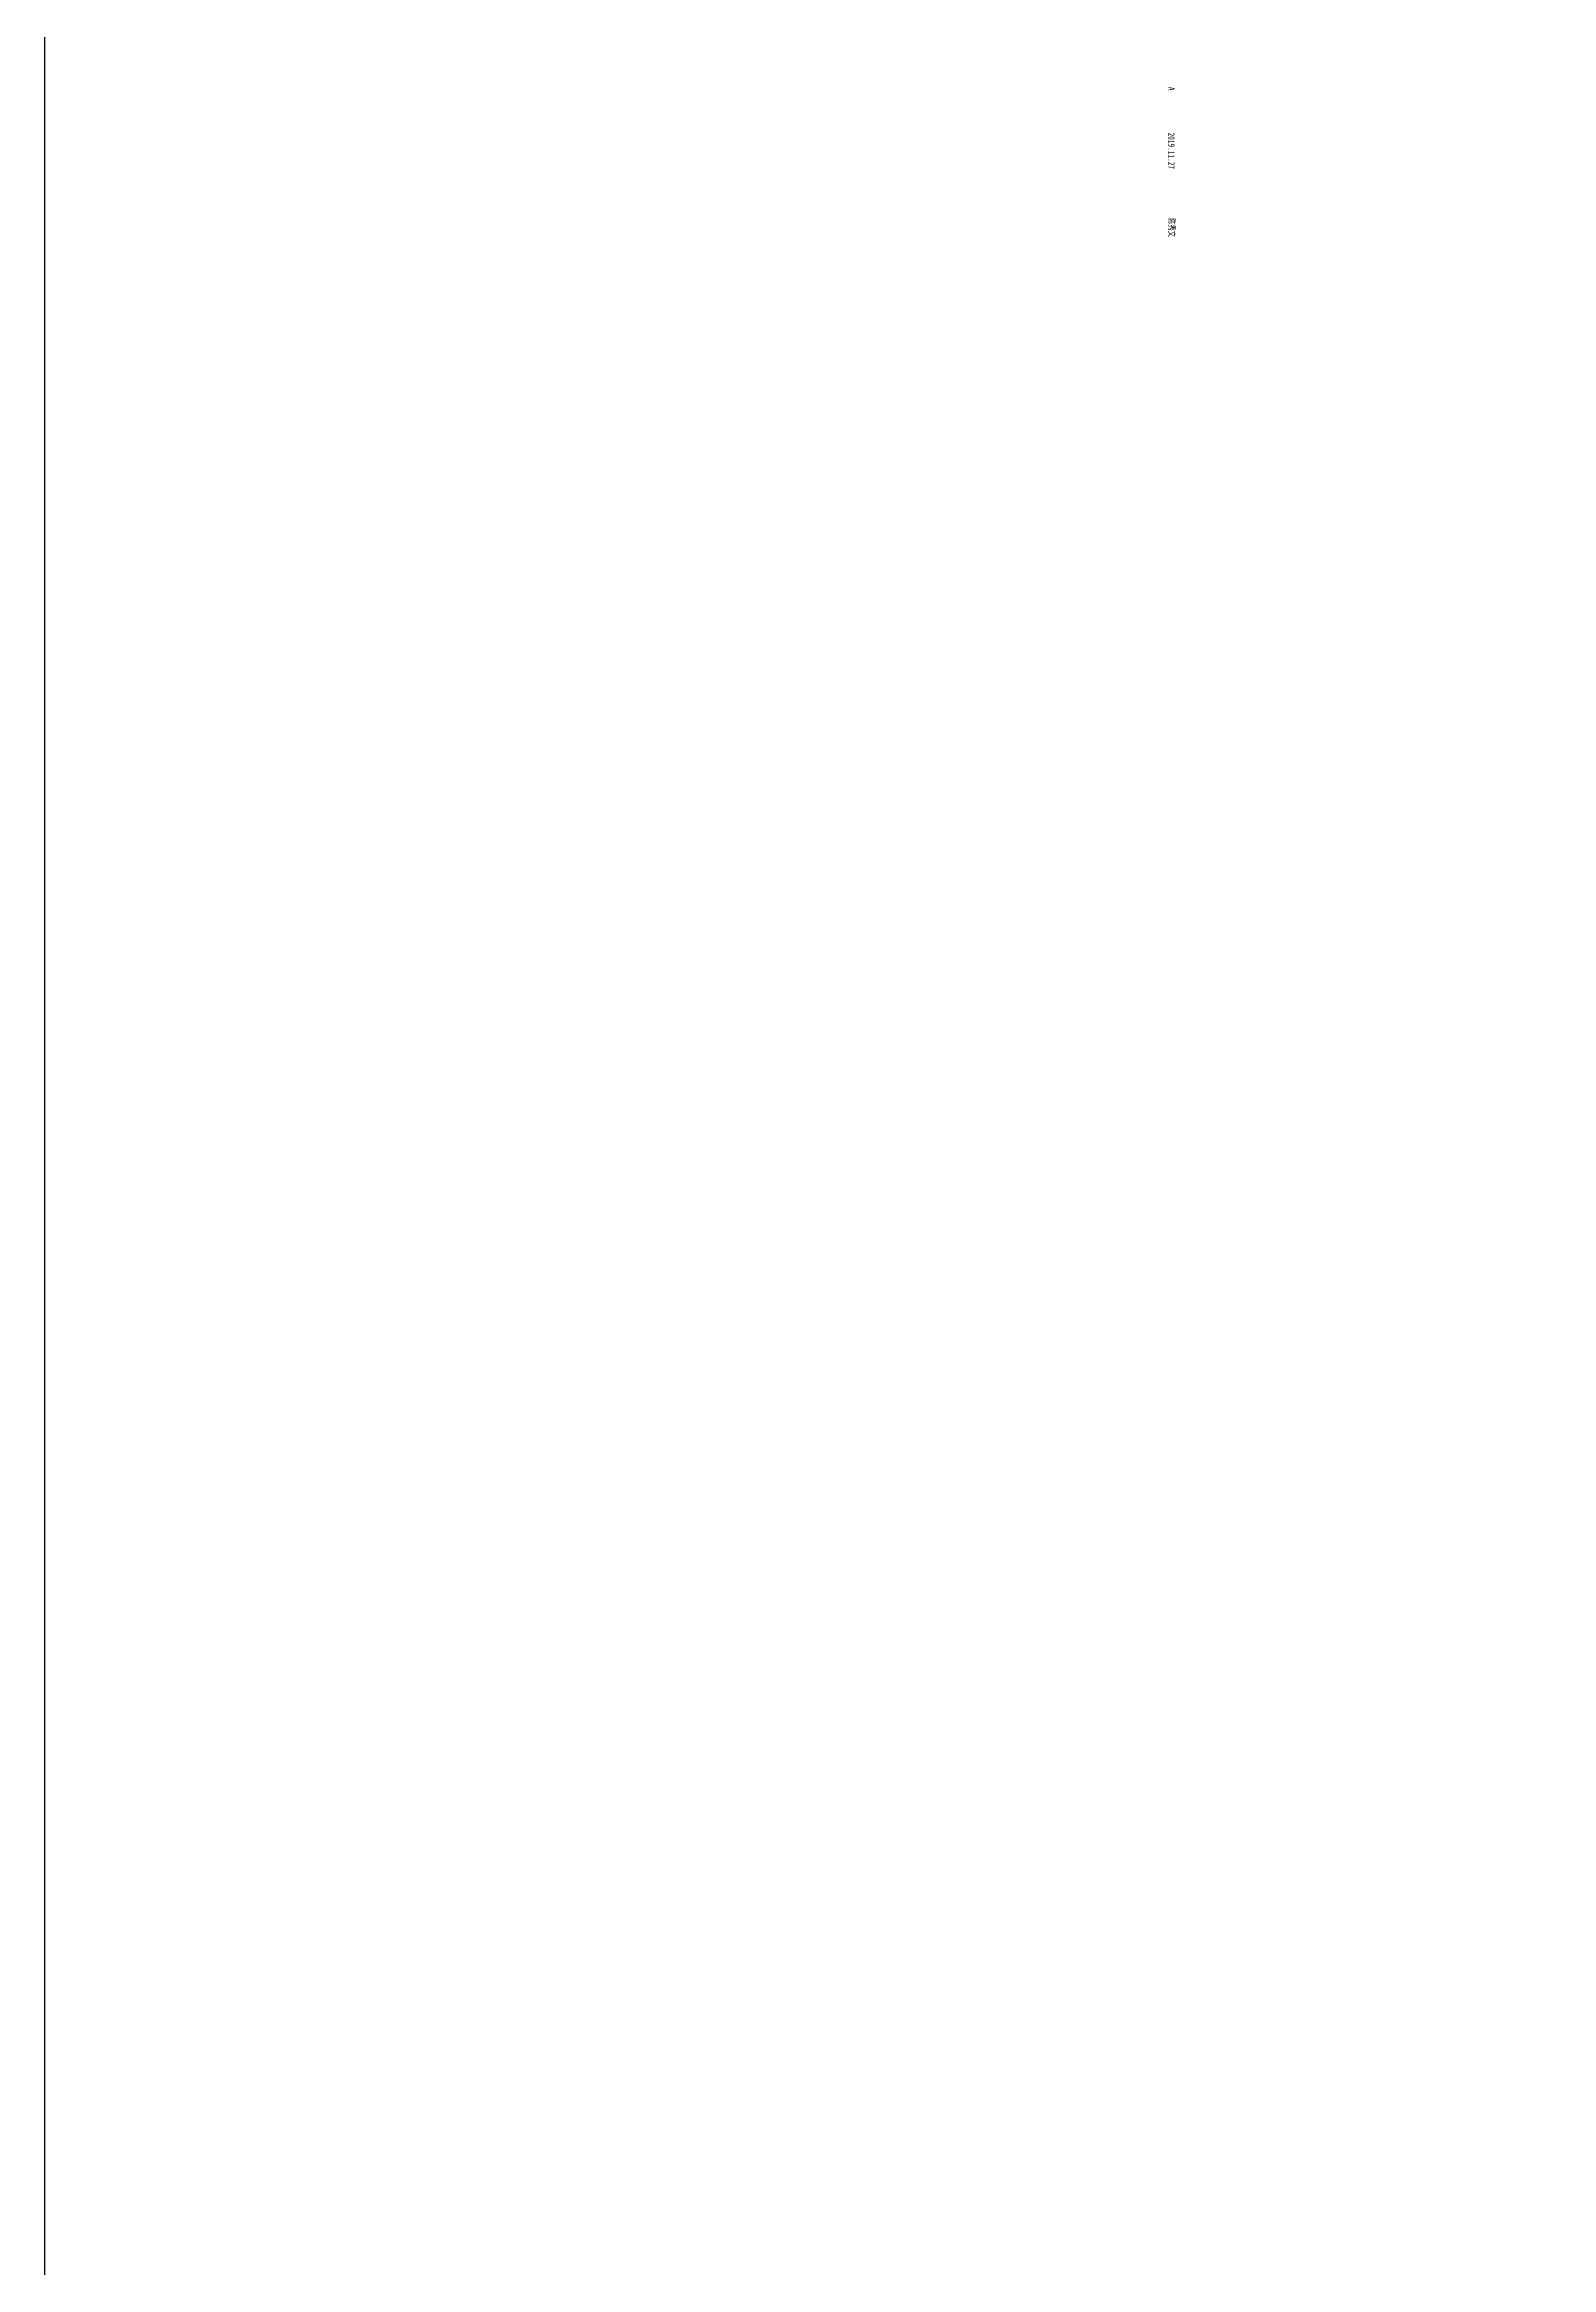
# Model space of a CAD drawing. Extents: x -678900 to 2378000, y 0 to 1840591.
# Drawn here: x -196661 to -167123, y 623342 to 666897 of the extents above; entities that cross this region are included whole.
import ezdxf

# ---------------------------------------------------------------- set-up
doc = ezdxf.new("R2010")
doc.units = 0
doc.header["$LTSCALE"] = 1000
doc.header["$MEASUREMENT"] = 0
doc.layers.get('0').update_dxf_attribs({"linetype": 'CONTINUOUS'})
doc.layers.add('C-SHET-SHET', color=144, linetype='CONTINUOUS')
doc.layers.add('C-XREF-INT', color=7, linetype='CONTINUOUS')
doc.layers.add('C-XREF-SLCT', color=7, linetype='CONTINUOUS', plot=False)
doc.styles.add('Acs', font='', dxfattribs={"width": 0.7})
doc.styles.add('TH-STYLE1', font='', dxfattribs={"width": 0.7})
doc.styles.get('Acs').set_extended_font_data('SimSun')
doc.styles.get('TH-STYLE1').set_extended_font_data('SimSun')

# ---------------------------------------------------------------- blocks, each defined once
blk = doc.blocks.new('AcsAcadShareArea')
blk.add_lwpolyline([(0, 0), (118900, 0), (118900, 85000), (0, 85000)], close=True)
at = {"style": 'Acs', "width": 0.8}
blk.add_attdef('唯一编号', (7537.4, 860.8), '', height=1000, dxfattribs=at)
blk = doc.blocks.new('横版版次')
at = {"layer": 'C-SHET-SHET', "char_height": 250, "attachment_point": 5, "style": 'TH-STYLE1'}
for s, insert in [('A', (1029, -1573)), ('2019.11.27', (3462, -1573)), ('陈秀文', (6475, -1573))]:
    blk.add_mtext(s, dxfattribs=dict(at, insert=insert))

msp = doc.modelspace()

# ---------------------------------------------------------------- block references
at = {"layer": 'C-XREF-INT', "xscale": 0.5, "yscale": 0.5, "zscale": 0.5, "rotation": 270}
msp.add_blockref('横版版次', (-173786.9, 666543.9), dxfattribs=at)
at = {"layer": 'C-XREF-SLCT', "xscale": 21.65400651098969, "yscale": 21.65400651098969, "zscale": 21.65400651098969}
msp.add_blockref('AcsAcadShareArea', (-196661.3, 0), dxfattribs=at)

doc.saveas('drawing.dxf')
